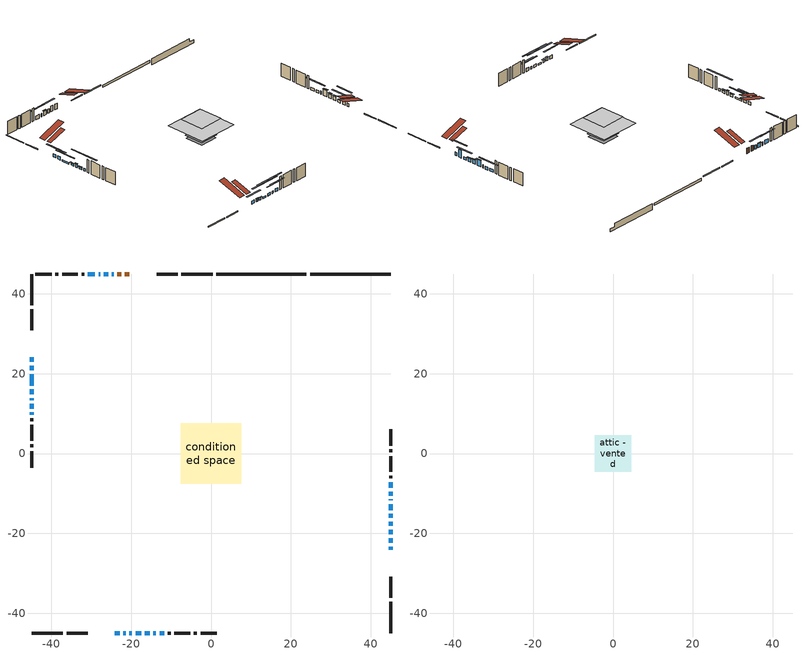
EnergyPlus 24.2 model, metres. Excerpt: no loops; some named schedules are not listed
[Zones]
conditioned space
 floor outside (Floor1 construction): -2.73,-2.73 -2.73,2.73 2.73,2.73 2.73,-2.73 z0.46
 floor outside (Floor2 construction): -2.73,-2.73 -2.73,2.73 2.73,2.73 2.73,-2.73 z0.46
 floor adiabatic (Floor4 construction): -3.62,-3.62 -3.62,3.62 3.62,3.62 3.62,-3.62 z0.46
 floor adiabatic (AdiabaticFloorConstruction): -7.54,-7.54 -7.54,7.54 7.54,7.54 7.54,-7.54 z2.9
 floor foundation (Slab1 construction): -3.4,-3.4 -3.4,3.4 3.4,3.4 3.4,-3.4 z-1.83
 floor foundation (Slab2 construction): -3.62,-3.62 -3.62,3.62 3.62,3.62 3.62,-3.62 z-0.65
 wall outside (RimJoist1 construction): 0.44,44.97 -7.41,44.97 / -44.97,-44.97 -37.12,-44.97 / -44.97,44.97 -44.97,37.12 / 44.97,-44.97 44.97,-37.12 z0.46:0.76
 wall outside (RimJoist2 construction): -8.34,44.97 -13.59,44.97 / -36.19,-44.97 -30.94,-44.97 / -44.97,36.19 -44.97,30.94 / 44.97,-36.19 44.97,-30.94 z0.46:0.76
 wall outside (AdiabaticWallConstruction 1): -20.47,44.97 -21.61,44.97 / -22.54,44.97 -23.43,44.97 z0.46:2.49
 wall outside (AdiabaticWallConstruction): 44.97,-24.06 44.97,-23.33 / 44.97,-11.77 44.97,-11.5 / -27.74,44.97 -28.16,44.97 z0.46:1.68; -44.97,24.06 -44.97,22.94 / -44.97,22.01 -44.97,20.84 / -24.06,-44.97 -22.89,-44.97 / -12.9,-44.97 -11.73,-44.97 z0.46:1.63; -44.97,19.92 -44.97,16.97 z0.46:0.92; 44.97,-22.41 44.97,-21.19 z0.46:3.41; 44.97,-20.26 44.97,-19.09 / 44.97,-10.57 44.97,-9.56 / 44.97,-8.63 44.97,-7.15 z0.46:1.43; 44.97,-18.16 44.97,-17.04 z0.46:1.93; 44.97,-16.12 44.97,-15.1 z0.46:2.04; 44.97,-14.17 44.97,-12.69 z0.46:2.75; -24.36,44.97 -24.87,44.97 z0.46:1.99; -25.79,44.97 -26.81,44.97 z0.46:1.98; -21.96,-44.97 -21.4,-44.97 z0.46:1.58; -20.47,-44.97 -19.81,-44.97 / -44.97,16.04 -44.97,14.82 / -44.97,12.41 -44.97,11.24 z0.46:1.32; -44.97,13.89 -44.97,13.33 z0.46:1.83; -18.88,-44.97 -17.51,-44.97 z0.46:0.97; -16.58,-44.97 -15.36,-44.97 / -44.97,10.31 -44.97,9.7 / -14.44,-44.97 -13.82,-44.97 z0.46:1.38; -29.09,44.97 -30.82,44.97 z0.46:1.88
 wall outside (Wall1 construction): -31.75,44.97 -32.44,44.97 / -10.8,-44.97 -10.11,-44.97 / -44.97,8.77 -44.97,8.08 / 44.97,-6.23 44.97,-5.53 z0.46:5.34
 wall outside (Wall2 construction): -33.37,44.97 -37.32,44.97 / -9.18,-44.97 -5.23,-44.97 / -44.97,7.15 -44.97,3.2 / 44.97,-4.61 44.97,-0.66 z0.46:5.34
 wall outside (Wall3 construction): -38.25,44.97 -39,44.97 / -4.3,-44.97 -3.54,-44.97 / -44.97,2.27 -44.97,1.51 / 44.97,0.27 44.97,1.03 z0.46:5.34
 wall outside (Wall4 construction): -39.93,44.97 -44.04,44.97 / -2.61,-44.97 1.49,-44.97 / -44.97,0.58 -44.97,-3.52 / 44.97,1.96 44.97,6.07 z0.46:5.34
 wall foundation (FoundationWall1 construction): 24.85,44.97,-1.83 24.85,44.97,0.46 42.96,44.97,0.46 42.96,44.97,-0.72 44.97,44.97,-0.72 44.97,44.97,-1.83
 wall foundation (FoundationWall2 construction): 23.92,44.97 1.37,44.97 z-0.65:0.26
 window (WindowConstruction 21): 44.97,-24.06 44.97,-23.34 z0.46:1.68
 window (WindowConstruction 5): -44.97,24.06 -44.97,22.94 z0.46:1.63
 window (WindowConstruction 6): -44.97,22.01 -44.97,20.84 z0.46:1.63
 window (WindowConstruction 7): -44.97,19.92 -44.97,16.97 z0.46:0.92
 window (WindowConstruction 8): 44.97,-22.41 44.97,-21.19 z0.46:3.41
 window (WindowConstruction 9): 44.97,-20.26 44.97,-19.09 z0.46:1.43
 window (WindowConstruction 10): 44.97,-18.16 44.97,-17.04 z0.46:1.93
 window (WindowConstruction 11): 44.97,-16.11 44.97,-15.1 z0.46:2.04
 window (WindowConstruction 12): 44.97,-14.17 44.97,-12.7 z0.46:2.75
 window (WindowConstruction 22): 44.97,-11.77 44.97,-11.5 z0.46:1.68
 window (WindowConstruction 13): -24.36,44.97 -24.87,44.97 z0.46:1.98
 window (WindowConstruction 14): -25.8,44.97 -26.81,44.97 z0.46:1.98
 window (WindowConstruction 15): -24.06,-44.97 -22.89,-44.97 z0.46:1.63
 window (WindowConstruction 16): -21.96,-44.97 -21.4,-44.97 z0.46:1.58
 window (WindowConstruction 17): -20.47,-44.97 -19.81,-44.97 z0.46:1.32
 window (WindowConstruction 18): -44.97,16.04 -44.97,14.82 z0.46:1.32
 window (WindowConstruction 19): -44.97,13.89 -44.97,13.33 z0.46:1.83
 window (WindowConstruction 20): -44.97,12.41 -44.97,11.24 z0.46:1.32
 window (WindowConstruction 24): -18.88,-44.97 -17.51,-44.97 z0.46:0.97
 window (WindowConstruction 23): -27.74,44.97 -28.16,44.97 z0.46:1.68
 window (WindowConstruction 25): -16.58,-44.97 -15.36,-44.97 z0.46:1.37
 window (WindowConstruction 26): -44.97,10.31 -44.97,9.7 z0.46:1.37
 window (WindowConstruction): 44.97,-10.57 44.97,-9.56 z0.46:1.43
 window (WindowConstruction 1): 44.97,-8.63 44.97,-7.16 z0.46:1.43
 window (WindowConstruction 2): -29.09,44.97 -30.82,44.97 z0.46:1.88
 window (WindowConstruction 3): -14.43,-44.97 -13.83,-44.97 z0.46:1.37
 window (WindowConstruction 4): -12.9,-44.97 -11.73,-44.97 z0.46:1.63
 door (Door): -20.47,44.97 -21.61,44.97 z0.46:2.49
 door (Door 1): -22.54,44.97 -23.43,44.97 z0.46:2.49
 ceiling adiabatic (AdiabaticFloorConstruction): 7.54,-7.54 7.54,7.54 -7.54,7.54 -7.54,-7.54 z2.9
 roof outside (Roof2 construction): -19.54,44.97,5.34 -19.54,38.41,7.52 -17.82,38.41,7.52 -17.82,44.97,5.34; -24.99,-44.97,5.34 -24.99,-38.41,7.52 -26.71,-38.41,7.52 -26.71,-44.97,5.34; -44.97,24.99,5.34 -38.41,24.99,7.52 -38.41,26.71,7.52 -44.97,26.71,5.34; 44.97,-24.99,5.34 38.41,-24.99,7.52 38.41,-26.71,7.52 44.97,-26.71,5.34
attic - vented
 floor to conditioned space (Floor3 construction Reversed): -4.6,-4.6 -4.6,4.6 4.6,4.6 4.6,-4.6 z5.34
 roof outside (Roof1 construction): -16.89,44.97,5.34 -16.89,36,8.33 -14.52,36,8.33 -14.52,44.97,5.34; -27.64,-44.97,5.34 -27.64,-36,8.33 -30.01,-36,8.33 -30.01,-44.97,5.34; -44.97,27.64,5.34 -36,27.64,8.33 -36,30.01,8.33 -44.97,30.01,5.34; 44.97,-27.64,5.34 36,-27.64,8.33 36,-30.01,8.33 44.97,-30.01,5.34
shading: -44.97,20.3 -44.97,26.7 -45.38,26.7 -45.38,20.3 z4.27; -44.97,18.2 -44.97,24.65 -45.38,24.65 -45.38,18.2 z4.27; -44.97,14.33 -44.97,22.55 -45.38,22.55 -45.38,14.33 z3.56; 44.97,-18.55 44.97,-25.05 45.38,-25.05 45.38,-18.55 z6.05; 44.97,-16.45 44.97,-22.9 45.38,-22.9 45.38,-16.45 z4.07; 44.97,-16.84 44.97,-18.36 45.38,-18.36 45.38,-16.84 z2.13; 44.97,-14.9 44.97,-16.32 45.38,-16.32 45.38,-14.9 z2.24; 44.97,-12.49 44.97,-14.37 45.38,-14.37 45.38,-12.49 z2.95; -27.51,44.97 -21.72,44.97 -21.72,45.38 -27.51,45.38 z4.62; -27.01,44.97 -25.59,44.97 -25.59,45.38 -27.01,45.38 z2.19; -20.25,-44.97 -26.7,-44.97 -26.7,-45.38 -20.25,-45.38 z4.27; -21.2,-44.97 -22.16,-44.97 -22.16,-45.38 -21.2,-45.38 z1.78; -19.61,-44.97 -20.67,-44.97 -20.67,-45.38 -19.61,-45.38 z1.52; -44.97,14.62 -44.97,16.24 -45.38,16.24 -45.38,14.62 z1.52; -44.97,13.13 -44.97,14.09 -45.38,14.09 -45.38,13.13 z2.03; -44.97,11.04 -44.97,12.61 -45.38,12.61 -45.38,11.04 z1.52; -12.28,-44.97 -24.11,-44.97 -24.11,-45.38 -12.28,-45.38 z6.2; -10.13,-44.97 -21.81,-44.97 -21.81,-45.38 -10.13,-45.38 z6.6; -44.97,4.47 -44.97,15.54 -45.38,15.54 -45.38,4.47 z6.6; 44.97,-6.92 44.97,-13.21 45.38,-13.21 45.38,-6.92 z4.07; 44.97,-4.52 44.97,-11.27 45.38,-11.27 45.38,-4.52 z4.07; -33.46,44.97 -26.45,44.97 -26.45,45.38 -33.46,45.38 z4.52; -11.19,-44.97 -17.07,-44.97 -17.07,-45.38 -11.19,-45.38 z4.01; -9.09,-44.97 -15.54,-44.97 -15.54,-45.38 -9.09,-45.38 z4.27
[Building]
Building 1: Terrain=Suburbs
[Site:Location]
Edmonton Intl AP_AB: Latitude {deg}=53.31; Longitude {deg}=-113.58; Time Zone {hr}=-7; Elevation {m}=723; Keep Site Location Information=Yes
[Site:GroundTemperature:Shallow]
-1.56185, -3.61833, -3.78302, -2.80711, 1.11059, 5.01004, 8.39065, 10.5322, 10.7141, 8.97234, 5.67794, 1.89811
[Site:WaterMainsTemperature]
Calculation Method=Schedule; Temperature Schedule=mains temperature schedule
[Material] Roughness=Rough; Thermal Absorptance=0.9
Name | Thickness {m} | Conductivity {W/m-K} | Density {kg/m3} | Specific Heat {J/kg-K} | Solar Absorptance | Visible Absorptance
asphalt or fiberglass shingles | 0.00635 | 0.162714 | 1121.4 | 1465.45 | 0.4 | 0.4
ceiling loosefill ins | 0.169333 | 0.0480833 | 16.02 | 1046.75 | 0.7 | 0.7
ceiling stud and cavity | 0.1397 | 0.0951285 | 65.682 | 1177.47 | 0.7 | 0.7
concrete 4.0 in. | 0.1016 | 1.803125 | 2242.8 | 837.4 | 0.7 | 0.7
concrete 8.0 in. | 0.2032 | 1.803125 | 2242.8 | 837.4 | 0.7 | 0.7
door material | 0.04445 | 0.053851 | 512.64 | 1214.23 | 0.7 | 0.7
exterior vertical ins | 0.0477883 | 0.029427 | 32.04 | 1214.23 | 0.7 | 0.7
exterior vertical ins 1 | 0.0658583 | 0.029427 | 32.04 | 1214.23 | 0.7 | 0.7
floor covering | 0.0127 | 0.0433444 | 54.468 | 1339.84 | 0.6 | 0.6
floor covering 1 | 0.0127 | 9.015625 | 54.468 | 1339.84 | 0.6 | 0.6
floor rigid ins | 0.103632 | 0.029427 | 32.04 | 1214.23 | 0.7 | 0.7
floor rigid ins 1; wall rigid ins | 0.512978 | 0.029427 | 32.04 | 1214.23 | 0.7 | 0.7
floor stud and cavity | 0.1397 | 0.250121 | 92.3553 | 1139.71 | 0.7 | 0.7
floor stud and cavity 1 | 0.1397 | 0.155809 | 92.3553 | 1139.71 | 0.7 | 0.7
floor stud and cavity 2 | 0.0889 | 0.216499 | 50.32683 | 1063.81 | 0.7 | 0.7
floor stud and cavity 3 | 0.1397 | 1.75129 | 37.0049 | 1207.88 | 0.7 | 0.7
furniture material conditioned space 1 | 0.1524 | 0.115458 | 640.8 | 1214.23 | 0.6 | 0.6
gypsum board | 0.0127 | 0.160291 | 801 | 837.4 | 0.6 | 0.6
gypsum board 1 | 0.0127 | 0.160291 | 801 | 837.4 | 0.7 | 0.7
osb sheathing 0.5 in. | 0.0127 | 0.115458 | 512.64 | 1214.23 | 0.7 | 0.7
osb sheathing 0.75 in. | 0.01905 | 0.115458 | 512.64 | 1214.23 | 0.7 | 0.7
osb sheathing 2.0 in. | 0.0508 | 0.115458 | 512.64 | 1214.23 | 0.7 | 0.7
rim joist stud and cavity | 0.0508 | 0.0314757 | 125.044 | 1163.47 | 0.6 | 0.6
roof rigid ins | 0.051816 | 0.029427 | 32.04 | 1214.23 | 0.7 | 0.7
roof stud and cavity | 0.2032 | 0.624514 | 78.34581 | 1123.46 | 0.7 | 0.7
wall stud and cavity | 0.1397 | 0.101586 | 139.0536 | 1170.24 | 0.7 | 0.7
wall stud and cavity 1 | 0.1397 | 0.100175 | 139.0536 | 1170.24 | 0.7 | 0.7
wall stud and cavity 2 | 0.1397 | 0.112697 | 139.0536 | 1170.24 | 0.7 | 0.7
wall stud and cavity 3 | 0.1397 | 0.100302 | 139.0536 | 1170.24 | 0.7 | 0.7
wall stud and cavity 4 | 0.0889 | 0.380278 | 52.3479 | 1209.89 | 0.7 | 0.7
wall stud and cavity 5 | 0.0889 | 0.391764 | 83.0341 | 1211.67 | 0.7 | 0.7
wood siding | 0.0254 | 0.102417 | 544.68 | 1172.36 | 0.4 | 0.4
wood siding 1; wood siding 2; wood siding 3 | 0.0254 | 0.102417 | 544.68 | 1172.36 | 0.7 | 0.7
[WindowMaterial:SimpleGlazingSystem]
Name | U-Factor {W/m2-K} | Solar Heat Gain Coefficient
WindowMaterial | 2.146284 | 0.41
WindowMaterial 1 | 1.84138 | 0.5
WindowMaterial 10 | 2.08155 | 0.43
WindowMaterial 11 | 1.68239 | 0.55
WindowMaterial 12 | 2.08439 | 0.43
WindowMaterial 13 | 1.83797 | 0.5
WindowMaterial 14 | 2.07928 | 0.43
WindowMaterial 15 | 2.06282 | 0.43
WindowMaterial 16 | 1.90554 | 0.48
WindowMaterial 17 | 2.049758 | 0.44
WindowMaterial 18 | 1.91405 | 0.48
WindowMaterial 19 | 2.16956 | 0.41
WindowMaterial 2 | 1.83286 | 0.51
WindowMaterial 20 | 2.70613 | 0.3
WindowMaterial 21 | 2.22975 | 0.4
WindowMaterial 22 | 5.05285 | 0.5
WindowMaterial 23 | 2.021368 | 0.46
WindowMaterial 3 | 2.07985 | 0.43
WindowMaterial 4 | 1.72384 | 0.56
WindowMaterial 5 | 1.90894 | 0.52
WindowMaterial 6 | 2.13095 | 0.42
WindowMaterial 7 | 1.697722 | 0.54
WindowMaterial 8 | 2.02364 | 0.46
WindowMaterial 9 | 1.92087 | 0.49
[Construction]
AdiabaticFloorConstruction: floor stud and cavity 3, floor rigid ins 1, osb sheathing 0.75 in., floor covering
AdiabaticWallConstruction: wood siding 2, wall rigid ins, wall stud and cavity 4, gypsum board
AdiabaticWallConstruction 1: wood siding 3, wall rigid ins, wall stud and cavity 4, gypsum board
Door; Door 1: door material
Floor1 construction: floor stud and cavity, floor rigid ins, osb sheathing 0.75 in., floor covering
Floor2 construction: floor stud and cavity 1, floor rigid ins, osb sheathing 0.75 in., floor covering
Floor3 construction Reversed: gypsum board, ceiling stud and cavity, ceiling loosefill ins
Floor4 construction: floor stud and cavity 2, floor covering 1
FoundationWall1 construction; FoundationWall2 construction: concrete 8.0 in., gypsum board 1
furniture construction conditioned space 1: furniture material conditioned space 1
PartitionWallConstruction: gypsum board, wall stud and cavity 5, gypsum board
RimJoist1 construction; RimJoist2 construction: wood siding 1, osb sheathing 2.0 in., rim joist stud and cavity
Roof1 construction: asphalt or fiberglass shingles
Roof2 construction: asphalt or fiberglass shingles, roof rigid ins, osb sheathing 0.75 in., roof stud and cavity, gypsum board
Slab1 construction; Slab2 construction: concrete 4.0 in.
Wall1 construction: wood siding, osb sheathing 0.5 in., wall stud and cavity, gypsum board
Wall2 construction: wood siding, osb sheathing 0.5 in., wall stud and cavity 1, gypsum board
Wall3 construction: wood siding, osb sheathing 0.5 in., wall stud and cavity 2, gypsum board
Wall4 construction: wood siding, osb sheathing 0.5 in., wall stud and cavity 3, gypsum board
WindowConstruction: WindowMaterial
WindowConstruction 1: WindowMaterial 1
WindowConstruction 10: WindowMaterial 9
WindowConstruction 11: WindowMaterial 10
WindowConstruction 12: WindowMaterial 11
WindowConstruction 13; WindowConstruction 14: WindowMaterial 12
WindowConstruction 15: WindowMaterial 13
WindowConstruction 16: WindowMaterial 14
WindowConstruction 17: WindowMaterial 15
WindowConstruction 18: WindowMaterial 16
WindowConstruction 19: WindowMaterial 17
WindowConstruction 2: WindowMaterial 2
WindowConstruction 20: WindowMaterial 18
WindowConstruction 21: WindowMaterial 19
WindowConstruction 22: WindowMaterial 20
WindowConstruction 23: WindowMaterial 21
WindowConstruction 24: WindowMaterial 22
WindowConstruction 25: WindowMaterial 23
WindowConstruction 26; WindowConstruction 3: WindowMaterial 3
WindowConstruction 4; WindowConstruction 6: WindowMaterial 4
WindowConstruction 5: WindowMaterial 5
WindowConstruction 7: WindowMaterial 6
WindowConstruction 8: WindowMaterial 7
WindowConstruction 9: WindowMaterial 8
[Zone] Multiplier=1; Part of Total Floor Area=Yes
Name | Volume {m3}
attic - vented | 41.1715
conditioned space | 728.3
[Space]
Name | Zone | Volume {m3}
attic - vented 1 | attic - vented | 41.1715
conditioned space 1 | conditioned space | 728.3
[ZoneInfiltration:EffectiveLeakageArea]
infil attic - vented 1: Zone or Space=attic - vented 1; Schedule=Always On Discrete; Effective Air Leakage Area {cm2}=2950.26; Stack Coefficient=0.000207928; Wind Coefficient=9.74263e-06
[ZoneMixing]
whole house fan mix: Zone or Space=attic - vented; Schedule=Always On Continuous; Design Flow Rate Calculation Method=Flow/Zone; Design Flow Rate {m3/s}=0; Source Zone or Space=conditioned space
[SurfaceProperty:ExposedFoundationPerimeter] Exposed Perimeter Calculation Method=TotalExposedPerimeter
Name | Total Exposed Perimeter {m}
Slab1 | 20.117
Slab2 | 22.555
[InternalMass] Zone or ZoneList=conditioned space; Space or SpaceList=conditioned space 1
Name | Construction | Surface Area {m2}
furniture mass conditioned space 1 | furniture construction conditioned space 1 | 175.264
partition wall mass | PartitionWallConstruction | 385.76
[Lights]
interior lighting: Zone or ZoneList or Space or SpaceList=conditioned space 1; Schedule=interior lighting schedule; Design Level Calculation Method=LightingLevel; Lighting Level {W}=343.2; Return Air Fraction=0; Fraction Radiant=0.6; Fraction Visible=0.2; Fraction Replaceable=1
[People]
occupants: Zone or ZoneList or Space or SpaceList=conditioned space 1; Number of People Schedule=occupants schedule; Number of People Calculation Method=People; Number of People=3; Fraction Radiant=0.314171; Sensible Heat Fraction=0.56303; Activity Level Schedule=occupants activity schedule; Carbon Dioxide Generation Rate {m3/s-W}=0; Enable ASHRAE 55 Comfort Warnings=No; Mean Radiant Temperature Calculation Type=EnclosureAveraged
[ElectricEquipment] Zone or ZoneList or Space or SpaceList=conditioned space 1; Design Level Calculation Method=EquipmentLevel
Name | Schedule | Design Level {W} | Fraction Latent | Fraction Radiant | Fraction Lost
clothes dryer | clothes dryer schedule | 140.772 | 0.015 | 0.081 | 0.85
clothes washer | clothes washer schedule | 32.1985 | 0.03 | 0.162 | 0.7
cooking range | cooking range schedule | 215.147 | 0.08 | 0.432 | 0.2
dishwasher | dishwasher schedule | 66.8632 | 0.3 | 0.18 | 0.4
fridge | fridge schedule | 72.9452 | 0 | 0.6 | 0
mech vent bath fan 0 | mech vent bath fan 0 schedule | 50.2 | 0 | 0 | 1
mech vent bath fan 1 | mech vent bath fan 1 schedule | 50.2 | 0 | 0 | 1
mech vent house fan | mech vent house fan schedule | 0 | 0 | 0 | 1
mech vent house fan cfis | mech vent house fan cfis schedule | 0 | 0 | 0 | 0
mech vent range fan 0 | mech vent range fan 0 schedule | 57 | 0 | 0 | 1
misc plug loads | misc plug loads schedule | 494.7 | 0.045 | 0.513 | 0.1
whole house fan | Always On Discrete | 0 | 0 | 0 | 1
[OtherEquipment] Zone or ZoneList or Space or SpaceList=conditioned space 1; Design Level Calculation Method=EquipmentLevel
Name | Fuel Type | Schedule | Design Level {W} | Fraction Latent | Fraction Radiant | Fraction Lost
clothes dryer 1 | Electricity | clothes dryer schedule | 0 | 0.015 | 0.081 | 0.85
cooking range 1 | Electricity | cooking range schedule | 0 | 0.08 | 0.432 | 0.2
general water use latent | None | general water use schedule | 62.594 | 1 | 0 | 0
general water use sensible | None | general water use schedule | -61.6891 | 0 | 0.6 | 0
mech vent house fan latent load | None | Always On Discrete | 0 | 1 | 0 | 0
mech vent house fan sensible load | None | Always On Discrete | 0 | 0 | 0 | 0
water heater energy adjustment1 | NaturalGas | Always On Discrete | 0.01 | 0 | 0 | 1
[ZoneInfiltration:DesignFlowRate] Zone or ZoneList or Space or SpaceList=conditioned space 1; Schedule=Always On Discrete; Design Flow Rate Calculation Method=Flow/Zone; Design Flow Rate {m3/s}=0
infil flow; natural vent flow; whole house fan flow
[Foundation:Kiva] Initial Indoor Air Temperature {C}=18; Wall Depth Below Slab {m}=0.2032; Custom Block X Position 1 {m}=0.2159; Custom Block Z Position 1 {m}=0
Name | Wall Height Above Grade {m} | Custom Block Material Name 1 | Custom Block Depth 1 {m}
Foundation Kiva 1 | 0.460004 | exterior vertical ins | 2.28999
Foundation Kiva 2 | 0.260025 | exterior vertical ins 1 | 0.910011
[Foundation:Kiva:Settings]
Soil Conductivity {W/m-K}=0.849921; Soil Density {kg/m3}=1842.3; Soil Specific Heat {J/kg-K}=418.7; Ground Solar Absorptivity=0.9; Ground Thermal Absorptivity=0.9; Ground Surface Roughness {m}=0.03; Far-Field Width {m}=40; Deep-Ground Boundary Condition=ZeroFlux; Deep-Ground Depth {m}=40; Minimum Cell Dimension {m}=0.2; Maximum Cell Growth Coefficient=3; Simulation Timestep=Timestep
[Exterior:Lights]
exterior lighting: Schedule=exterior lighting schedule; Design Level {W}=75.6
[Schedule:Constant]
Name | Hourly Value
Always On Continuous; mech vent house fan schedule; mech vent house fan cfis schedule; Always On Discrete | 1
occupants activity schedule | 117.228
fridge schedule | 0
[Schedule:Week:Daily]
interior lighting schedule Week Rule - Jan1-Jan27: interior lighting schedule day, interior lighting schedule day, interior lighting schedule day, interior lighting schedule day, interior lighting schedule day, interior lighting schedule day, interior lighting schedule day, interior lighting schedule default day, interior lighting schedule default day, interior lighting schedule default day, interior lighting schedule default day, interior lighting schedule default day
interior lighting schedule Week Rule - Jan28-Feb3: interior lighting schedule day, interior lighting schedule day, interior lighting schedule day, interior lighting schedule day, interior lighting schedule day 1, interior lighting schedule day 1, interior lighting schedule day 1, interior lighting schedule default day, interior lighting schedule default day, interior lighting schedule default day, interior lighting schedule default day, interior lighting schedule default day
interior lighting schedule Week Rule - Feb4-Feb24: interior lighting schedule day 1, interior lighting schedule day 1, interior lighting schedule day 1, interior lighting schedule day 1, interior lighting schedule day 1, interior lighting schedule day 1, interior lighting schedule day 1, interior lighting schedule default day, interior lighting schedule default day, interior lighting schedule default day, interior lighting schedule default day, interior lighting schedule default day
interior lighting schedule Week Rule - Feb25-Mar3: interior lighting schedule day 1, interior lighting schedule day 1, interior lighting schedule day 1, interior lighting schedule day 1, interior lighting schedule day 2, interior lighting schedule day 2, interior lighting schedule day 2, interior lighting schedule default day, interior lighting schedule default day, interior lighting schedule default day, interior lighting schedule default day, interior lighting schedule default day
interior lighting schedule Week Rule - Mar4-Mar31: interior lighting schedule day 2, interior lighting schedule day 2, interior lighting schedule day 2, interior lighting schedule day 2, interior lighting schedule day 2, interior lighting schedule day 2, interior lighting schedule day 2, interior lighting schedule default day, interior lighting schedule default day, interior lighting schedule default day, interior lighting schedule default day, interior lighting schedule default day
interior lighting schedule Week Rule - Apr1-Apr28: interior lighting schedule day 3, interior lighting schedule day 3, interior lighting schedule day 3, interior lighting schedule day 3, interior lighting schedule day 3, interior lighting schedule day 3, interior lighting schedule day 3, interior lighting schedule default day, interior lighting schedule default day, interior lighting schedule default day, interior lighting schedule default day, interior lighting schedule default day
interior lighting schedule Week Rule - Apr29-May5: interior lighting schedule day 3, interior lighting schedule day 3, interior lighting schedule day 4, interior lighting schedule day 4, interior lighting schedule day 4, interior lighting schedule day 4, interior lighting schedule day 4, interior lighting schedule default day, interior lighting schedule default day, interior lighting schedule default day, interior lighting schedule default day, interior lighting schedule default day
interior lighting schedule Week Rule - May6-May26: interior lighting schedule day 4, interior lighting schedule day 4, interior lighting schedule day 4, interior lighting schedule day 4, interior lighting schedule day 4, interior lighting schedule day 4, interior lighting schedule day 4, interior lighting schedule default day, interior lighting schedule default day, interior lighting schedule default day, interior lighting schedule default day, interior lighting schedule default day
interior lighting schedule Week Rule - May27-Jun2: interior lighting schedule day 4, interior lighting schedule day 4, interior lighting schedule day 4, interior lighting schedule day 4, interior lighting schedule day 4, interior lighting schedule day 5, interior lighting schedule day 5, interior lighting schedule default day, interior lighting schedule default day, interior lighting schedule default day, interior lighting schedule default day, interior lighting schedule default day
interior lighting schedule Week Rule - Jun3-Jun30: interior lighting schedule day 5, interior lighting schedule day 5, interior lighting schedule day 5, interior lighting schedule day 5, interior lighting schedule day 5, interior lighting schedule day 5, interior lighting schedule day 5, interior lighting schedule default day, interior lighting schedule default day, interior lighting schedule default day, interior lighting schedule default day, interior lighting schedule default day
interior lighting schedule Week Rule - Jul1-Jul28: interior lighting schedule day 6, interior lighting schedule day 6, interior lighting schedule day 6, interior lighting schedule day 6, interior lighting schedule day 6, interior lighting schedule day 6, interior lighting schedule day 6, interior lighting schedule default day, interior lighting schedule default day, interior lighting schedule default day, interior lighting schedule default day, interior lighting schedule default day
interior lighting schedule Week Rule - Jul29-Aug4: interior lighting schedule day 6, interior lighting schedule day 6, interior lighting schedule day 6, interior lighting schedule day 7, interior lighting schedule day 7, interior lighting schedule day 7, interior lighting schedule day 7, interior lighting schedule default day, interior lighting schedule default day, interior lighting schedule default day, interior lighting schedule default day, interior lighting schedule default day
interior lighting schedule Week Rule - Aug5-Aug25: interior lighting schedule day 7, interior lighting schedule day 7, interior lighting schedule day 7, interior lighting schedule day 7, interior lighting schedule day 7, interior lighting schedule day 7, interior lighting schedule day 7, interior lighting schedule default day, interior lighting schedule default day, interior lighting schedule default day, interior lighting schedule default day, interior lighting schedule default day
interior lighting schedule Week Rule - Aug26-Sep1: interior lighting schedule day 7, interior lighting schedule day 7, interior lighting schedule day 7, interior lighting schedule day 7, interior lighting schedule day 7, interior lighting schedule day 7, interior lighting schedule day 8, interior lighting schedule default day, interior lighting schedule default day, interior lighting schedule default day, interior lighting schedule default day, interior lighting schedule default day
interior lighting schedule Week Rule - Sep2-Sep29: interior lighting schedule day 8, interior lighting schedule day 8, interior lighting schedule day 8, interior lighting schedule day 8, interior lighting schedule day 8, interior lighting schedule day 8, interior lighting schedule day 8, interior lighting schedule default day, interior lighting schedule default day, interior lighting schedule default day, interior lighting schedule default day, interior lighting schedule default day
interior lighting schedule Week Rule - Sep30-Oct6: interior lighting schedule day 8, interior lighting schedule day 9, interior lighting schedule day 9, interior lighting schedule day 9, interior lighting schedule day 9, interior lighting schedule day 9, interior lighting schedule day 9, interior lighting schedule default day, interior lighting schedule default day, interior lighting schedule default day, interior lighting schedule default day, interior lighting schedule default day
interior lighting schedule Week Rule - Oct7-Oct27: interior lighting schedule day 9, interior lighting schedule day 9, interior lighting schedule day 9, interior lighting schedule day 9, interior lighting schedule day 9, interior lighting schedule day 9, interior lighting schedule day 9, interior lighting schedule default day, interior lighting schedule default day, interior lighting schedule default day, interior lighting schedule default day, interior lighting schedule default day
interior lighting schedule Week Rule - Oct28-Nov3: interior lighting schedule day 9, interior lighting schedule day 9, interior lighting schedule day 9, interior lighting schedule day 9, interior lighting schedule day 10, interior lighting schedule day 10, interior lighting schedule day 10, interior lighting schedule default day, interior lighting schedule default day, interior lighting schedule default day, interior lighting schedule default day, interior lighting schedule default day
interior lighting schedule Week Rule - Nov4-Nov24: interior lighting schedule day 10, interior lighting schedule day 10, interior lighting schedule day 10, interior lighting schedule day 10, interior lighting schedule day 10, interior lighting schedule day 10, interior lighting schedule day 10, interior lighting schedule default day, interior lighting schedule default day, interior lighting schedule default day, interior lighting schedule default day, interior lighting schedule default day
interior lighting schedule Week Rule - Nov25-Dec1: interior lighting schedule day 10, interior lighting schedule day 10, interior lighting schedule day 10, interior lighting schedule day 10, interior lighting schedule day 10, interior lighting schedule day 10, interior lighting schedule day 11, interior lighting schedule default day, interior lighting schedule default day, interior lighting schedule default day, interior lighting schedule default day, interior lighting schedule default day
interior lighting schedule Week Rule - Dec2-Dec31: interior lighting schedule day 11, interior lighting schedule day 11, interior lighting schedule day 11, interior lighting schedule day 11, interior lighting schedule day 11, interior lighting schedule day 11, interior lighting schedule day 11, interior lighting schedule default day, interior lighting schedule default day, interior lighting schedule default day, interior lighting schedule default day, interior lighting schedule default day
occupants schedule Week Rule - Jan1-Dec31: occupants schedule day, occupants schedule day, occupants schedule day, occupants schedule day, occupants schedule day, occupants schedule day, occupants schedule day, occupants schedule default day, occupants schedule default day, occupants schedule default day, occupants schedule default day, occupants schedule default day
clothes dryer schedule Week Rule - Jan1-Dec31: clothes dryer schedule day, clothes dryer schedule day, clothes dryer schedule day, clothes dryer schedule day, clothes dryer schedule day, clothes dryer schedule day, clothes dryer schedule day, clothes dryer schedule default day, clothes dryer schedule default day, clothes dryer schedule default day, clothes dryer schedule default day, clothes dryer schedule default day
clothes washer schedule Week Rule - Jan1-Dec31: clothes washer schedule day, clothes washer schedule day, clothes washer schedule day, clothes washer schedule day, clothes washer schedule day, clothes washer schedule day, clothes washer schedule day, clothes washer schedule default day, clothes washer schedule default day, clothes washer schedule default day, clothes washer schedule default day, clothes washer schedule default day
cooking range schedule Week Rule - Jan1-Dec31: cooking range schedule day, cooking range schedule day, cooking range schedule day, cooking range schedule day, cooking range schedule day, cooking range schedule day, cooking range schedule day, cooking range schedule default day, cooking range schedule default day, cooking range schedule default day, cooking range schedule default day, cooking range schedule default day
dishwasher schedule Week Rule - Jan1-Dec31: dishwasher schedule day, dishwasher schedule day, dishwasher schedule day, dishwasher schedule day, dishwasher schedule day, dishwasher schedule day, dishwasher schedule day, dishwasher schedule default day, dishwasher schedule default day, dishwasher schedule default day, dishwasher schedule default day, dishwasher schedule default day
mech vent bath fan 0 schedule Week Rule - Jan1-Dec31: mech vent bath fan 0 schedule day, mech vent bath fan 0 schedule day, mech vent bath fan 0 schedule day, mech vent bath fan 0 schedule day, mech vent bath fan 0 schedule day, mech vent bath fan 0 schedule day, mech vent bath fan 0 schedule day, mech vent bath fan 0 schedule default day, mech vent bath fan 0 schedule default day, mech vent bath fan 0 schedule default day, mech vent bath fan 0 schedule default day, mech vent bath fan 0 schedule default day
[Schedule:Year]
interior lighting schedule: interior lighting schedule Week Rule - Jan1-Jan27, 1, 1, 1, 27, interior lighting schedule Week Rule - Jan28-Feb3, 1, 28, 2, 3, interior lighting schedule Week Rule - Feb4-Feb24, 2, 4, 2, 24, interior lighting schedule Week Rule - Feb25-Mar3, 2, 25, 3, 3, interior lighting schedule Week Rule - Mar4-Mar31, 3, 4, 3, 31, interior lighting schedule Week Rule - Apr1-Apr28, 4, 1, 4, 28, interior lighting schedule Week Rule - Apr29-May5, 4, 29, 5, 5, interior lighting schedule Week Rule - May6-May26, 5, 6, 5, 26, interior lighting schedule Week Rule - May27-Jun2, 5, 27, 6, 2, interior lighting schedule Week Rule - Jun3-Jun30, 6, 3, 6, 30, interior lighting schedule Week Rule - Jul1-Jul28, 7, 1, 7, 28, interior lighting schedule Week Rule - Jul29-Aug4, 7, 29, 8, 4, interior lighting schedule Week Rule - Aug5-Aug25, 8, 5, 8, 25, interior lighting schedule Week Rule - Aug26-Sep1, 8, 26, 9, 1, interior lighting schedule Week Rule - Sep2-Sep29, 9, 2, 9, 29, interior lighting schedule Week Rule - Sep30-Oct6, 9, 30, 10, 6, interior lighting schedule Week Rule - Oct7-Oct27, 10, 7, 10, 27, interior lighting schedule Week Rule - Oct28-Nov3, 10, 28, 11, 3, interior lighting schedule Week Rule - Nov4-Nov24, 11, 4, 11, 24, interior lighting schedule Week Rule - Nov25-Dec1, 11, 25, 12, 1, interior lighting schedule Week Rule - Dec2-Dec31, 12, 2, 12, 31
occupants schedule: occupants schedule Week Rule - Jan1-Dec31, 1, 1, 12, 31
clothes dryer schedule: clothes dryer schedule Week Rule - Jan1-Dec31, 1, 1, 12, 31
clothes washer schedule: clothes washer schedule Week Rule - Jan1-Dec31, 1, 1, 12, 31
cooking range schedule: cooking range schedule Week Rule - Jan1-Dec31, 1, 1, 12, 31
dishwasher schedule: dishwasher schedule Week Rule - Jan1-Dec31, 1, 1, 12, 31
mech vent bath fan 0 schedule: mech vent bath fan 0 schedule Week Rule - Jan1-Dec31, 1, 1, 12, 31
mech vent bath fan 1 schedule: mech vent bath fan 1 schedule Week Rule - Jan1-Dec31, 1, 1, 12, 31
mech vent range fan 0 schedule: mech vent range fan 0 schedule Week Rule - Jan1-Dec31, 1, 1, 12, 31
misc plug loads schedule: misc plug loads schedule Week Rule - Jan1-Dec31, 1, 1, 12, 31
general water use schedule: general water use schedule Week Rule - Jan1-Dec31, 1, 1, 12, 31
exterior lighting schedule: exterior lighting schedule Week Rule - Jan1-Jan27, 1, 1, 1, 27, exterior lighting schedule Week Rule - Jan28-Feb3, 1, 28, 2, 3, exterior lighting schedule Week Rule - Feb4-Feb24, 2, 4, 2, 24, exterior lighting schedule Week Rule - Feb25-Mar3, 2, 25, 3, 3, exterior lighting schedule Week Rule - Mar4-Mar31, 3, 4, 3, 31, exterior lighting schedule Week Rule - Apr1-Apr28, 4, 1, 4, 28, exterior lighting schedule Week Rule - Apr29-May5, 4, 29, 5, 5, exterior lighting schedule Week Rule - May6-May26, 5, 6, 5, 26, exterior lighting schedule Week Rule - May27-Jun2, 5, 27, 6, 2, exterior lighting schedule Week Rule - Jun3-Jun30, 6, 3, 6, 30, exterior lighting schedule Week Rule - Jul1-Jul28, 7, 1, 7, 28, exterior lighting schedule Week Rule - Jul29-Aug4, 7, 29, 8, 4, exterior lighting schedule Week Rule - Aug5-Aug25, 8, 5, 8, 25, exterior lighting schedule Week Rule - Aug26-Sep1, 8, 26, 9, 1, exterior lighting schedule Week Rule - Sep2-Sep29, 9, 2, 9, 29, exterior lighting schedule Week Rule - Sep30-Oct6, 9, 30, 10, 6, exterior lighting schedule Week Rule - Oct7-Oct27, 10, 7, 10, 27, exterior lighting schedule Week Rule - Oct28-Nov3, 10, 28, 11, 3, exterior lighting schedule Week Rule - Nov4-Nov24, 11, 4, 11, 24, exterior lighting schedule Week Rule - Nov25-Dec1, 11, 25, 12, 1, exterior lighting schedule Week Rule - Dec2-Dec31, 12, 2, 12, 31
[Schedule:Compact]
mains temperature schedule: Through: 01/01, For: AllDays, Until: 24:00, 3.97167, Through: 01/02, For: AllDays, Until: 24:00, 3.90778, Through: 01/03, For: AllDays, Until: 24:00, 3.84556, Through: 01/04, For: AllDays, Until: 24:00, 3.78389, Through: 01/05, For: AllDays, Until: 24:00, 3.72278, Through: 01/06, For: AllDays, Until: 24:00, 3.66278, Through: 01/07, For: AllDays, Until: 24:00, 3.60389, Through: 01/08, For: AllDays, Until: 24:00, 3.54556, Through: 01/09, For: AllDays, Until: 24:00, 3.48833, Through: 01/10, For: AllDays, Until: 24:00, 3.43167, Through: 01/11, For: AllDays, Until: 24:00, 3.37611, Through: 01/12, For: AllDays, Until: 24:00, 3.32167, Through: 01/13, For: AllDays, Until: 24:00, 3.26833, Through: 01/14, For: AllDays, Until: 24:00, 3.21556, Through: 01/15, For: AllDays, Until: 24:00, 3.16444, Through: 01/16, For: AllDays, Until: 24:00, 3.11389, Through: 01/17, For: AllDays, Until: 24:00, 3.06444, Through: 01/18, For: AllDays, Until: 24:00, 3.01611, Through: 01/19, For: AllDays, Until: 24:00, 2.96889, Through: 01/20, For: AllDays, Until: 24:00, 2.92278, Through: 01/21, For: AllDays, Until: 24:00, 2.87722, Through: 01/22, For: AllDays, Until: 24:00, 2.83333, Through: 01/23, For: AllDays, Until: 24:00, 2.79056, Through: 01/24, For: AllDays, Until: 24:00, 2.74889, Through: 01/25, For: AllDays, Until: 24:00, 2.70833, Through: 01/26, For: AllDays, Until: 24:00, 2.66889, Through: 01/27, For: AllDays, Until: 24:00, 2.63056, Through: 01/28, For: AllDays, Until: 24:00, 2.59333, Through: 01/29, For: AllDays, Until: 24:00, 2.55778, Through: 01/30, For: AllDays, Until: 24:00, 2.52278, Through: 01/31, For: AllDays, Until: 24:00, 2.48944, Through: 02/01, For: AllDays, Until: 24:00, 2.45722, Through: 02/02, For: AllDays, Until: 24:00, 2.42611, Through: 02/03, For: AllDays, Until: 24:00, 2.39667, Through: 02/04, For: AllDays, Until: 24:00, 2.36833, Through: 02/05, For: AllDays, Until: 24:00, 2.34111, Through: 02/06, For: AllDays, Until: 24:00, 2.315, Through: 02/07, For: AllDays, Until: 24:00, 2.29056, Through: 02/08, For: AllDays, Until: 24:00, 2.26722, Through: 02/09, For: AllDays, Until: 24:00, 2.245, Through: 02/10, For: AllDays, Until: 24:00, 2.22444, Through: 02/11, For: AllDays, Until: 24:00, 2.20444, Through: 02/12, For: AllDays, Until: 24:00, 2.18667, Through: 02/13, For: AllDays, Until: 24:00, 2.17, Through: 02/14, For: AllDays, Until: 24:00, 2.15444, Through: 02/15, For: AllDays, Until: 24:00, 2.14, Through: 02/16, For: AllDays, Until: 24:00, 2.12722, Through: 02/17, For: AllDays, Until: 24:00, 2.11556, Through: 02/18, For: AllDays, Until: 24:00, 2.10556, Through: 02/19, For: AllDays, Until: 24:00, 2.09667, Through: 02/20, For: AllDays, Until: 24:00, 2.08889, Through: 02/21, For: AllDays, Until: 24:00, 2.08278, Through: 02/22, For: AllDays, Until: 24:00, 2.07833, Through: 02/23, For: AllDays, Until: 24:00, 2.07444, Through: 02/24, For: AllDays, Until: 24:00, 2.07278, Through: 02/25, For: AllDays, Until: 24:00, 2.07167, Through: 02/26, For: AllDays, Until: 24:00, 2.07222, Through: 02/27, For: AllDays, Until: 24:00, 2.07444, Through: 02/28, For: AllDays, Until: 24:00, 2.07778, Through: 03/01, For: AllDays, Until: 24:00, 2.08222, Through: 03/02, For: AllDays, Until: 24:00, 2.08833, Through: 03/03, For: AllDays, Until: 24:00, 2.09556, Through: 03/04, For: AllDays, Until: 24:00, 2.10444, Through: 03/05, For: AllDays, Until: 24:00, 2.11444, Through: 03/06, For: AllDays, Until: 24:00, 2.12556, Through: 03/07, For: AllDays, Until: 24:00, 2.13833, Through: 03/08, For: AllDays, Until: 24:00, 2.15278, Through: 03/09, For: AllDays, Until: 24:00, 2.16778, Through: 03/10, For: AllDays, Until: 24:00, 2.18444, Through: 03/11, For: AllDays, Until: 24:00, 2.20278, Through: 03/12, For: AllDays, Until: 24:00, 2.22167, Through: 03/13, For: AllDays, Until: 24:00, 2.24278, Through: 03/14, For: AllDays, Until: 24:00, 2.26444, Through: 03/15, For: AllDays, Until: 24:00, 2.28778, Through: 03/16, For: AllDays, Until: 24:00, 2.31222, Through: 03/17, For: AllDays, Until: 24:00, 2.33778, Through: 03/18, For: AllDays, Until: 24:00, 2.365, Through: 03/19, For: AllDays, Until: 24:00, 2.39333, Through: 03/20, For: AllDays, Until: 24:00, 2.42278, Through: 03/21, For: AllDays, Until: 24:00, 2.45389, Through: 03/22, For: AllDays, Until: 24:00, 2.48611, Through: 03/23, For: AllDays, Until: 24:00, 2.51889, Through: 03/24, For: AllDays, Until: 24:00, 2.55389, Through: 03/25, For: AllDays, Until: 24:00, 2.58944, Through: 03/26, For: AllDays, Until: 24:00, 2.62611, Through: 03/27, For: AllDays, Until: 24:00, 2.66444, Through: 03/28, For: AllDays, Until: 24:00, 2.70389, Through: 03/29, For: AllDays, Until: 24:00, 2.74389, Through: 03/30, For: AllDays, Until: 24:00, 2.78556, Through: 03/31, For: AllDays, Until: 24:00, 2.82833, Through: 04/01, For: AllDays, Until: 24:00, 2.87222, Through: 04/02, For: AllDays, Until: 24:00, 2.91722, Through: 04/03, For: AllDays, Until: 24:00, 2.96333, Through: 04/04, For: AllDays, Until: 24:00, 3.01056, Through: 04/05, For: AllDays, Until: 24:00, 3.05889, Through: 04/06, For: AllDays, Until: 24:00, 3.10833, Through: 04/07, For: AllDays, Until: 24:00, 3.15833, Through: 04/08, For: AllDays, Until: 24:00, 3.21, Through: 04/09, For: AllDays, Until: 24:00, 3.26222, Through: 04/10, For: AllDays, Until: 24:00, 3.31556, Through: 04/11, For: AllDays, Until: 24:00, 3.37, Through: 04/12, For: AllDays, Until: 24:00, 3.42556, Through: 04/13, For: AllDays, Until: 24:00, 3.48167, Through: 04/14, For: AllDays, Until: 24:00, 3.53889, Through: 04/15, For: AllDays, Until: 24:00, 3.59722, Through: 04/16, For: AllDays, Until: 24:00, 3.65611, Through: 04/17, For: AllDays, Until: 24:00, 3.71611, Through: 04/18, For: AllDays, Until: 24:00, 3.77667, Through: 04/19, For: AllDays, Until: 24:00, 3.83833, Through: 04/20, For: AllDays, Until: 24:00, 3.90111, Through: 04/21, For: AllDays, Until: 24:00, 3.96444, Through: 04/22, For: AllDays, Until: 24:00, 4.02833, Through: 04/23, For: AllDays, Until: 24:00, 4.09333, Through: 04/24, For: AllDays, Until: 24:00, 4.15889, Through: 04/25, For: AllDays, Until: 24:00, 4.225, Through: 04/26, For: AllDays, Until: 24:00, 4.29222, Through: 04/27, For: AllDays, Until: 24:00, 4.36, Through: 04/28, For: AllDays, Until: 24:00, 4.42833, Through: 04/29, For: AllDays, Until: 24:00, 4.49722, Through: 04/30, For: AllDays, Until: 24:00, 4.56667, Through: 05/01, For: AllDays, Until: 24:00, 4.63722, Through: 05/02, For: AllDays, Until: 24:00, 4.70833, Through: 05/03, For: AllDays, Until: 24:00, 4.77944, Through: 05/04, For: AllDays, Until: 24:00, 4.85167, Through: 05/05, For: AllDays, Until: 24:00, 4.92389, Through: 05/06, For: AllDays, Until: 24:00, 4.99722, Through: 05/07, For: AllDays, Until: 24:00, 5.07056, Through: 05/08, For: AllDays, Until: 24:00, 5.145, Through: 05/09, For: AllDays, Until: 24:00, 5.21944, Through: 05/10, For: AllDays, Until: 24:00, 5.29389, Through: 05/11, For: AllDays, Until: 24:00, 5.36944, Through: 05/12, For: AllDays, Until: 24:00, 5.445, Through: 05/13, For: AllDays, Until: 24:00, 5.52111, Through: 05/14, For: AllDays, Until: 24:00, 5.59722, Through: 05/15, For: AllDays, Until: 24:00, 5.67389, Through: 05/16, For: AllDays, Until: 24:00, 5.75056, Through: 05/17, For: AllDays, Until: 24:00, 5.82778, Through: 05/18, For: AllDays, Until: 24:00, 5.90556, Through: 05/19, For: AllDays, Until: 24:00, 5.98278, Through: 05/20, For: AllDays, Until: 24:00, 6.06056, Through: 05/21, For: AllDays, Until: 24:00, 6.13889, Through: 05/22, For: AllDays, Until: 24:00, 6.21667, Through: 05/23, For: AllDays, Until: 24:00, 6.295, Through: 05/24, For: AllDays, Until: 24:00, 6.37333, Through: 05/25, For: AllDays, Until: 24:00, 6.45222, Through: 05/26, For: AllDays, Until: 24:00, 6.53056, Through: 05/27, For: AllDays, Until: 24:00, 6.60889, Through: 05/28, For: AllDays, Until: 24:00, 6.68778, Through: 05/29, For: AllDays, Until: 24:00, 6.76611, Through: 05/30, For: AllDays, Until: 24:00, 6.84444, Through: 05/31, For: AllDays, Until: 24:00, 6.92278, Through: 06/01, For: AllDays, Until: 24:00, 7.00111, Through: 06/02, For: AllDays, Until: 24:00, 7.07944, Through: 06/03, For: AllDays, Until: 24:00, 7.15778, Through: 06/04, For: AllDays, Until: 24:00, 7.23556, Through: 06/05, For: AllDays, Until: 24:00, 7.31333, Through: 06/06, For: AllDays, Until: 24:00, 7.39056, Through: 06/07, For: AllDays, Until: 24:00, 7.46833, Through: 06/08, For: AllDays, Until: 24:00, 7.545, Through: 06/09, For: AllDays, Until: 24:00, 7.62222, Through: 06/10, For: AllDays, Until: 24:00, 7.69833, Through: 06/11, For: AllDays, Until: 24:00, 7.775, Through: 06/12, For: AllDays, Until: 24:00, 7.85056, Through: 06/13, For: AllDays, Until: 24:00, 7.92611, Through: 06/14, For: AllDays, Until: 24:00, 8.00111, Through: 06/15, For: AllDays, Until: 24:00, 8.07611, Through: 06/16, For: AllDays, Until: 24:00, 8.15056, Through: 06/17, For: AllDays, Until: 24:00, 8.22389, Through: 06/18, For: AllDays, Until: 24:00, 8.29778, Through: 06/19, For: AllDays, Until: 24:00, 8.37056, Through: 06/20, For: AllDays, Until: 24:00, 8.44278, Through: 06/21, For: AllDays, Until: 24:00, 8.51444, Through: 06/22, For: AllDays, Until: 24:00, 8.58611, Through: 06/23, For: AllDays, Until: 24:00, 8.65667, Through: 06/24, For: AllDays, Until: 24:00, 8.72667, Through: 06/25, For: AllDays, Until: 24:00, 8.79611, Through: 06/26, For: AllDays, Until: 24:00, 8.865, Through: 06/27, For: AllDays, Until: 24:00, 8.93333, Through: 06/28, For: AllDays, Until: 24:00, 9.00056, Through: 06/29, For: AllDays, Until: 24:00, 9.06778, Through: 06/30, For: AllDays, Until: 24:00, 9.13333, Through: 07/01, For: AllDays, Until: 24:00, 9.19889, Through: 07/02, For: AllDays, Until: 24:00, 9.26333, Through: 07/03, For: AllDays, Until: 24:00, 9.32722, Through: 07/04, For: AllDays, Until: 24:00, 9.39056, Through: 07/05, For: AllDays, Until: 24:00, 9.45278, Through: 07/06, For: AllDays, Until: 24:00, 9.51389, Through: 07/07, For: AllDays, Until: 24:00, 9.57444, Through: 07/08, For: AllDays, Until: 24:00, 9.63389, Through: 07/09, For: AllDays, Until: 24:00, 9.69278, Through: 07/10, For: AllDays, Until: 24:00, 9.75056, Through: 07/11, For: AllDays, Until: 24:00, 9.80778, Through: 07/12, For: AllDays, Until: 24:00, 9.86333, Through: 07/13, For: AllDays, Until: 24:00, 9.91833, Through: 07/14, For: AllDays, Until: 24:00, 9.97278, Through: 07/15, For: AllDays, Until: 24:00, 10.0256, Through: 07/16, For: AllDays, Until: 24:00, 10.0778, Through: 07/17, For: AllDays, Until: 24:00, 10.1289, Through: 07/18, For: AllDays, Until: 24:00, 10.1789, Through: 07/19, For: AllDays, Until: 24:00, 10.2278, Through: 07/20, For: AllDays, Until: 24:00, 10.2756, Through: 07/21, For: AllDays, Until: 24:00, 10.3222, Through: 07/22, For: AllDays, Until: 24:00, 10.3683, Through: 07/23, For: AllDays, Until: 24:00, 10.4128, Through: 07/24, For: AllDays, Until: 24:00, 10.4561, Through: 07/25, For: AllDays, Until: 24:00, 10.4989, Through: 07/26, For: AllDays, Until: 24:00, 10.54, Through: 07/27, For: AllDays, Until: 24:00, 10.58, Through: 07/28, For: AllDays, Until: 24:00, 10.6189, Through: 07/29, For: AllDays, Until: 24:00, 10.6567, Through: 07/30, For: AllDays, Until: 24:00, 10.6928, Through: 07/31, For: AllDays, Until: 24:00, 10.7283, Through: 08/01, For: AllDays, Until: 24:00, 10.7622, Through: 08/02, For: AllDays, Until: 24:00, 10.7956, Through: 08/03, For: AllDays, Until: 24:00, 10.8272, Through: 08/04, For: AllDays, Until: 24:00, 10.8572, Through: 08/05, For: AllDays, Until: 24:00, 10.8867, Through: 08/06, For: AllDays, Until: 24:00, 10.9144, Through: 08/07, For: AllDays, Until: 24:00, 10.9411, Through: 08/08, For: AllDays, Until: 24:00, 10.9667, Through: 08/09, For: AllDays, Until: 24:00, 10.9906, Through: 08/10, For: AllDays, Until: 24:00, 11.0133, Through: 08/11, For: AllDays, Until: 24:00, 11.035, Through: 08/12, For: AllDays, Until: 24:00, 11.055, Through: 08/13, For: AllDays, Until: 24:00, 11.0739, Through: 08/14, For: AllDays, Until: 24:00, 11.0917, Through: 08/15, For: AllDays, Until: 24:00, 11.1078, Through: 08/16, For: AllDays, Until: 24:00, 11.1228, Through: 08/17, For: AllDays, Until: 24:00, 11.1361, Through: 08/18, For: AllDays, Until: 24:00, 11.1483, Through: 08/19, For: AllDays, Until: 24:00, 11.1594, Through: 08/20, For: AllDays, Until: 24:00, 11.1689, Through: 08/21, For: AllDays, Until: 24:00, 11.1772, Through: 08/22, For: AllDays, Until: 24:00, 11.1844, Through: 08/23, For: AllDays, Until: 24:00, 11.19, Through: 08/24, For: AllDays, Until: 24:00, 11.1939, Through: 08/25, For: AllDays, Until: 24:00, 11.1967, Through: 08/26, For: AllDays, Until: 24:00, 11.1983, Through: 08/27, For: AllDays, Until: 24:00, 11.1983, Through: 08/28, For: AllDays, Until: 24:00, 11.1972, Through: 08/29, For: AllDays, Until: 24:00, 11.195, Through: 08/30, For: AllDays, Until: 24:00, 11.1911, Through: 08/31, For: AllDays, Until: 24:00, 11.1856, Through: 09/01, For: AllDays, Until: 24:00, 11.1789, Through: 09/02, For: AllDays, Until: 24:00, 11.1711, Through: 09/03, For: AllDays, Until: 24:00, 11.1617, Through: 09/04, For: AllDays, Until: 24:00, 11.1511, Through: 09/05, For: AllDays, Until: 24:00, 11.1394, Through: 09/06, For: AllDays, Until: 24:00, 11.1261, Through: 09/07, For: AllDays, Until: 24:00, 11.1111, Through: 09/08, For: AllDays, Until: 24:00, 11.0956, Through: 09/09, For: AllDays, Until: 24:00, 11.0778, Through: 09/10, For: AllDays, Until: 24:00, 11.0594, Through: 09/11, For: AllDays, Until: 24:00, 11.0394, Through: 09/12, For: AllDays, Until: 24:00, 11.0183, Through: 09/13, For: AllDays, Until: 24:00, 10.9961, Through: 09/14, For: AllDays, Until: 24:00, 10.9722, Through: 09/15, For: AllDays, Until: 24:00, 10.9472, Through: 09/16, For: AllDays, Until: 24:00, 10.9206, Through: 09/17, For: AllDays, Until: 24:00, 10.8928, Through: 09/18, For: AllDays, Until: 24:00, 10.8639, Through: 09/19, For: AllDays, Until: 24:00, 10.8339, Through: 09/20, For: AllDays, Until: 24:00, 10.8028, Through: 09/21, For: AllDays, Until: 24:00, 10.77, Through: 09/22, For: AllDays, Until: 24:00, 10.7361, Through: 09/23, For: AllDays, Until: 24:00, 10.7011, Through: 09/24, For: AllDays, Until: 24:00, 10.665, Through: 09/25, For: AllDays, Until: 24:00, 10.6272, Through: 09/26, For: AllDays, Until: 24:00, 10.5889, Through: 09/27, For: AllDays, Until: 24:00, 10.5489, Through: 09/28, For: AllDays, Until: 24:00, 10.5078, Through: 09/29, For: AllDays, Until: 24:00, 10.4661, Through: 09/30, For: AllDays, Until: 24:00, 10.4228, Through: 10/01, For: AllDays, Until: 24:00, 10.3783, Through: 10/02, For: AllDays, Until: 24:00, 10.3328, Through: 10/03, For: AllDays, Until: 24:00, 10.2861, Through: 10/04, For: AllDays, Until: 24:00, 10.2383, Through: 10/05, For: AllDays, Until: 24:00, 10.19, Through: 10/06, For: AllDays, Until: 24:00, 10.14, Through: 10/07, For: AllDays, Until: 24:00, 10.0894, Through: 10/08, For: AllDays, Until: 24:00, 10.0372, Through: 10/09, For: AllDays, Until: 24:00, 9.98444, Through: 10/10, For: AllDays, Until: 24:00, 9.93056, Through: 10/11, For: AllDays, Until: 24:00, 9.87611, Through: 10/12, For: AllDays, Until: 24:00, 9.82, Through: 10/13, For: AllDays, Until: 24:00, 9.76333, Through: 10/14, For: AllDays, Until: 24:00, 9.70611, Through: 10/15, For: AllDays, Until: 24:00, 9.64722, Through: 10/16, For: AllDays, Until: 24:00, 9.58778, Through: 10/17, For: AllDays, Until: 24:00, 9.52778, Through: 10/18, For: AllDays, Until: 24:00, 9.46667, Through: 10/19, For: AllDays, Until: 24:00, 9.40444, Through: 10/20, For: AllDays, Until: 24:00, 9.34167, Through: 10/21, For: AllDays, Until: 24:00, 9.27778, Through: 10/22, For: AllDays, Until: 24:00, 9.21333, Through: 10/23, For: AllDays, Until: 24:00, 9.14833, Through: 10/24, For: AllDays, Until: 24:00, 9.08222, Through: 10/25, For: AllDays, Until: 24:00, 9.01556, Through: 10/26, For: AllDays, Until: 24:00, 8.94833, Through: 10/27, For: AllDays, Until: 24:00, 8.88056, Through: 10/28, For: AllDays, Until: 24:00, 8.81167, Through: 10/29, For: AllDays, Until: 24:00, 8.74222, Through: 10/30, For: AllDays, Until: 24:00, 8.67222, Through: 10/31, For: AllDays, Until: 24:00, 8.60167, Through: 11/01, For: AllDays, Until: 24:00, 8.53056, Through: 11/02, For: AllDays, Until: 24:00, 8.45889, Through: 11/03, For: AllDays, Until: 24:00, 8.38667, Through: 11/04, For: AllDays, Until: 24:00, 8.31389, Through: 11/05, For: AllDays, Until: 24:00, 8.24056, Through: 11/06, For: AllDays, Until: 24:00, 8.16667, Through: 11/07, For: AllDays, Until: 24:00, 8.09278, Through: 11/08, For: AllDays, Until: 24:00, 8.01833, Through: 11/09, For: AllDays, Until: 24:00, 7.94278, Through: 11/10, For: AllDays, Until: 24:00, 7.86778, Through: 11/11, For: AllDays, Until: 24:00, 7.79167, Through: 11/12, For: AllDays, Until: 24:00, 7.71556, Through: 11/13, For: AllDays, Until: 24:00, 7.63944, Through: 11/14, For: AllDays, Until: 24:00, 7.56222, Through: 11/15, For: AllDays, Until: 24:00, 7.48556, Through: 11/16, For: AllDays, Until: 24:00, 7.40833, Through: 11/17, For: AllDays, Until: 24:00, 7.33056, Through: 11/18, For: AllDays, Until: 24:00, 7.25278, Through: 11/19, For: AllDays, Until: 24:00, 7.175, Through: 11/20, For: AllDays, Until: 24:00, 7.09722, Through: 11/21, For: AllDays, Until: 24:00, 7.01889, Through: 11/22, For: AllDays, Until: 24:00, 6.94056, Through: 11/23, For: AllDays, Until: 24:00, 6.86222, Through: 11/24, For: AllDays, Until: 24:00, 6.78389, Through: 11/25, For: AllDays, Until: 24:00, 6.705, Through: 11/26, For: AllDays, Until: 24:00, 6.62667, Through: 11/27, For: AllDays, Until: 24:00, 6.54833, Through: 11/28, For: AllDays, Until: 24:00, 6.46944, Through: 11/29, For: AllDays, Until: 24:00, 6.39111, Through: 11/30, For: AllDays, Until: 24:00, 6.31278, Through: 12/01, For: AllDays, Until: 24:00, 6.23444, Through: 12/02, For: AllDays, Until: 24:00, 6.15611, Through: 12/03, For: AllDays, Until: 24:00, 6.07833, Through: 12/04, For: AllDays, Until: 24:00, 6.00056, Through: 12/05, For: AllDays, Until: 24:00, 5.92278, Through: 12/06, For: AllDays, Until: 24:00, 5.84556, Through: 12/07, For: AllDays, Until: 24:00, 5.76833, Through: 12/08, For: AllDays, Until: 24:00, 5.69111, Through: 12/09, For: AllDays, Until: 24:00, 5.61444, Through: 12/10, For: AllDays, Until: 24:00, 5.53778, Through: 12/11, For: AllDays, Until: 24:00, 5.46222, Through: 12/12, For: AllDays, Until: 24:00, 5.38611, Through: 12/13, For: AllDays, Until: 24:00, 5.31111, Through: 12/14, For: AllDays, Until: 24:00, 5.23611, Through: 12/15, For: AllDays, Until: 24:00, 5.16167, Through: 12/16, For: AllDays, Until: 24:00, 5.08722, Through: 12/17, For: AllDays, Until: 24:00, 5.01389, Through: 12/18, For: AllDays, Until: 24:00, 4.94056, Through: 12/19, For: AllDays, Until: 24:00, 4.86778, Through: 12/20, For: AllDays, Until: 24:00, 4.79556, Through: 12/21, For: AllDays, Until: 24:00, 4.72389, Through: 12/22, For: AllDays, Until: 24:00, 4.65333, Through: 12/23, For: AllDays, Until: 24:00, 4.58278, Through: 12/24, For: AllDays, Until: 24:00, 4.51278, Through: 12/25, For: AllDays, Until: 24:00, 4.44389, Through: 12/26, For: AllDays, Until: 24:00, 4.375, Through: 12/27, For: AllDays, Until: 24:00, 4.30722, Through: 12/28, For: AllDays, Until: 24:00, 4.24, Through: 12/29, For: AllDays, Until: 24:00, 4.17333, Through: 12/30, For: AllDays, Until: 24:00, 4.10778, Through: 12/31, For: AllDays, Until: 24:00, 4.04278
